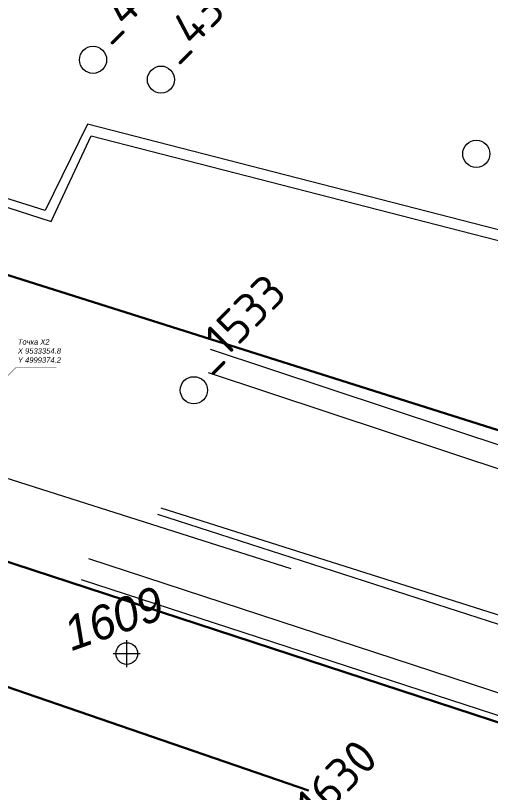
# Model space of a CAD drawing. Header units: millimetres. Extents: x 519 to 9564855, y -810 to 5021775.
# Drawn here: x 9533363.6 to 9533538.3, y 4999222.8 to 4999508.7 of the extents above; entities that cross this region are included whole.
import ezdxf

# ---------------------------------------------------------------- set-up
doc = ezdxf.new("R2010")
doc.units = ezdxf.units.MM
doc.header["$LTSCALE"] = 2
doc.header["$MEASUREMENT"] = 0
doc.header["$PDMODE"] = 2
doc.header["$PDSIZE"] = 5
for name, color, linetype in [('OilColl&Flowlines', 3, 'Continuous'), ('OLD WELLS(dr.bfr2000)', 24, 'Continuous'), ('Скважины - Конфликты наземки', 92, 'Continuous'), ('Скважины на 2014 год', 70, 'Continuous')]:
    doc.layers.add(name, color=color, linetype=linetype)
for name, color, linetype, lineweight in [('PPLINE_GAS', 4, 'GAS_LINE', 30), ('SteamInjInfrastructure', 25, 'Continuous', 100), ('Новый водовод', 5, 'g_122_vpr', 30), ('Электро', 1, 'Continuous', 30), ('Электроснаб', 1, 'Continuous', 18), ('Электроснабжене', 1, 'Continuous', 18)]:
    doc.layers.add(name, color=color, linetype=linetype, lineweight=lineweight)
doc.styles.add('92051501$0$STANDARD', font='simplex.shx')
doc.styles.add('Elect', font='isocpeur.ttf')
doc.styles.add('GeoApp', font='', dxfattribs={"height": 1})
doc.styles.add('Line_GUGK', font='')
doc.styles.get('GeoApp').set_extended_font_data('D431', italic=True)
doc.styles.get('Line_GUGK').set_extended_font_data('Bm431', italic=True)
doc.linetypes.add('g_122_vpr', pattern='A,2,-2,3,-0.6,["Впр",Line_GUGK,S=2,R=0,X=0,Y=-1],-6.4,3,-2,8,-2,8,-2,6', length=45)
doc.linetypes.add('GAS_LINE', pattern='A,0.5,-0.2,["G",92051501$0$STANDARD,S=0.1,R=0,X=-0.1,Y=-0.05],-0.05', length=0.75)
doc.linetypes.add('STM_LINE', pattern='A,0.5,-0.2,["S",92051501$0$STANDARD,S=0.1,R=0,X=-0.1,Y=-0.05],-0.05', length=0.75)

msp = doc.modelspace()

# ---------------------------------------------------------------- linework, layer by layer
at = {"layer": 'OilColl&Flowlines', "linetype": 'ByBlock', "lineweight": 0, "ltscale": 200}
msp.add_line((9533194.35117, 4999391.38726, -26.0097), (9533464.92541, 4999305.2063, 0.00005), dxfattribs=at)
at = {"layer": 'OLD WELLS(dr.bfr2000)', "lineweight": 0}
for centre in [(9533392.1, 4999492.4), (9533417.1, 4999485.1), (9533533.1, 4999457.8), (9533429.2, 4999370.8), (9533429.2, 4999370.8)]:
    msp.add_circle(centre, 5, dxfattribs=at)
at = {"layer": 'PPLINE_GAS', "lineweight": 0, "ltscale": 25}
for p, q in [((9533274.19933, 4999465.77962), (9533376.71341, 4999432.8725)), ((9533376.71341, 4999432.8725), (9533391.44228, 4999464.39439)), ((9533391.44228, 4999464.39439), (9533628.44339, 4999403.5003, 0))]:
    msp.add_line(p, q, dxfattribs=at)
at = {"layer": 'SteamInjInfrastructure', "color": 6, "linetype": 'STM_LINE', "lineweight": 0, "ltscale": 15}
for p, q in [((9533390.011, 4999468.657), (9533374.525, 4999436.885)), ((9533642.702, 4999403.73162), (9533390.011, 4999468.657)), ((9533374.525, 4999436.885), (9533279.484, 4999466.832))]:
    msp.add_line(p, q, dxfattribs=at)
at = {"layer": 'Новый водовод', "linetype": 'ByBlock', "lineweight": 25, "const_width": 0.2}
msp.add_lwpolyline([(9533358.8, 4999374.2), (9533363.77514, 4999379.17514), (9533378.5976, 4999379.17514)], dxfattribs=at)
at = {"layer": 'Скважины - Конфликты наземки', "linetype": 'ByBlock', "lineweight": 0}
msp.add_circle((9533404.5, 4999273.9), 4, dxfattribs=at)
at = {"layer": 'Скважины - Конфликты наземки', "linetype": 'ByBlock', "lineweight": 0, "ltscale": 80}
msp.add_point((9533404.5, 4999273.9), dxfattribs=at)
at = {"layer": 'Скважины на 2014 год', "color": 0, "lineweight": 0, "ltscale": 5}
for p, q in [((9533435.1902, 4999385.9742, -25.5277), (9534122.65311, 4999157.22006)), ((9533434.4549, 4999377.38, -25.4677), (9534120.30931, 4999149.20106, -24.5158)), ((9533415.7846, 4999325.1449), (9534110.29466, 4999101.49491, -24.0864)), ((9533417.09949, 4999327.4931, -26.0846), (9534112.53426, 4999107.20657, 0)), ((9533390.47218, 4999308.86448, -26.1494), (9534101.88123, 4999075.60428, -23.5557)), ((9533387.79514, 4999301.20396, -25.092), (9534100.99461, 4999068.51763, -24.1759))]:
    msp.add_line(p, q, dxfattribs=at)
at = {"layer": 'Электро'}
for p, q in [((9533575.53857, 4999345.20298, 0), (9533309.86201, 4999429.28726, 0)), ((9533197.61909, 4999361.02764, 0), (9533605.95487, 4999227.3275, 0)), ((9533193.99756, 4999318.86255, 0), (9533471.38034, 4999223.53599, 0))]:
    msp.add_line(p, q, dxfattribs=at)
at = {"layer": 'Электроснаб', "color": 1, "linetype": 'ByBlock', "lineweight": 0}
for p, q in [((9533575.53857, 4999345.20298, 0), (9533309.86201, 4999429.28726, 0)), ((9533197.61909, 4999361.02764, 0), (9533605.95487, 4999227.3275, 0)), ((9533193.99756, 4999318.86255, 0), (9533471.38034, 4999223.53599, 0))]:
    msp.add_line(p, q, dxfattribs=at)
at = {"layer": 'Электроснабжене', "color": 1, "linetype": 'ByBlock', "lineweight": 0}
for p, q in [((9533575.53857, 4999345.20298, 0), (9533309.86201, 4999429.28726, 0)), ((9533197.61909, 4999361.02764, 0), (9533605.95487, 4999227.3275, 0)), ((9533193.99756, 4999318.86255, 0), (9533471.38034, 4999223.53599, 0))]:
    msp.add_line(p, q, dxfattribs=at)

# ---------------------------------------------------------------- texts
at = {"layer": 'OLD WELLS(dr.bfr2000)', "lineweight": 0, "style": 'Elect'}
for s, p in [(' _4345', (9533392.1, 4999492.4)), (' _4346', (9533417.1, 4999485.1)), (' _1533', (9533429.2, 4999370.8)), (' _1630', (9533463, 4999199.8))]:
    msp.add_text(s, height=12.5, rotation=44.9999999, dxfattribs=at).set_placement(p)
at = {"layer": 'Новый водовод', "linetype": 'ByBlock', "lineweight": 25, "insert": (9533364.45609, 4999389.59443), "char_height": 2, "attachment_point": 1, "style": 'GeoApp'}
msp.add_mtext_dynamic_manual_height_columns('Точка {\\fArial|b0|i1|c0|p34;X2\\PX 9533354.8\\PY 4999374.2}', width=18.2603085, gutter_width=5, heights=[0], dxfattribs=at)
at = {"layer": 'Скважины - Конфликты наземки', "lineweight": 35, "style": 'GeoApp'}
msp.add_text('1609', height=12.5, rotation=19.5366549, dxfattribs=at).set_placement((9533384.24351, 4999274.7744))

doc.saveas('drawing.dxf')
